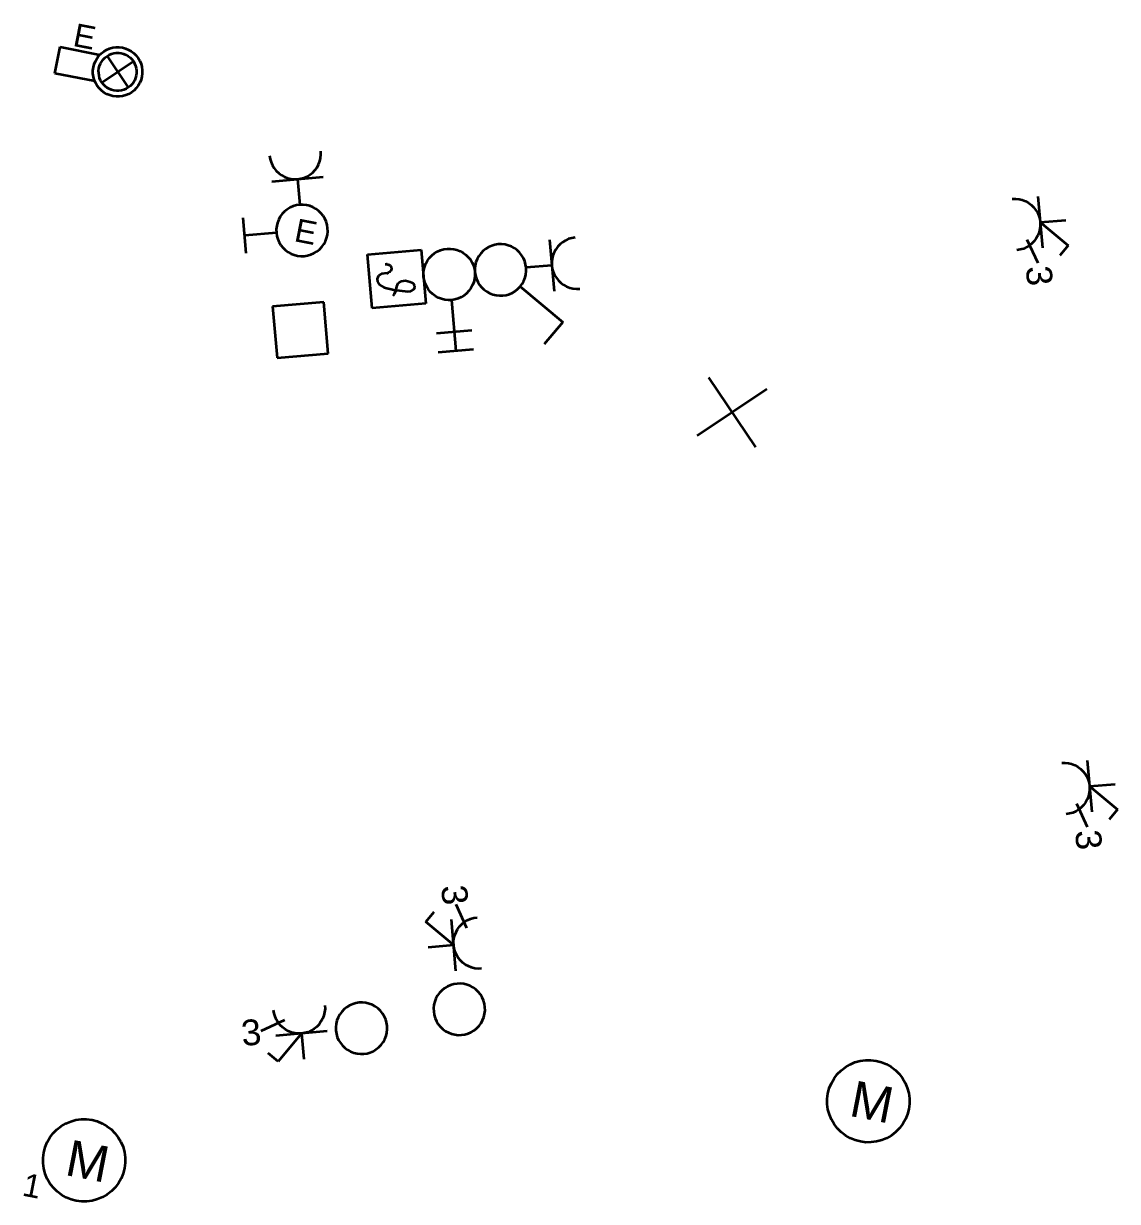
# Model space of a CAD drawing. Extents: x 800 to 1481, y 55 to 490.
# Drawn here: x 1209.44 to 1251.94, y 334.09 to 379.85 of the extents above; entities that cross this region are included whole.
import ezdxf

# ---------------------------------------------------------------- set-up
doc = ezdxf.new("R2010")
doc.units = 0
doc.layers.get('0').update_dxf_attribs({"lineweight": 18})
for name, color, linetype, lineweight, true_color in [('E_Licht', 7, 'Continuous', 35, 0x0080ff), ('E_Multimedia', 7, 'Continuous', 35, 0x00e500), ('E_RTH', 5, 'Continuous', 35, 0x0000ff)]:
    doc.layers.add(name, color=color, linetype=linetype, lineweight=lineweight, true_color=true_color)
doc.styles.get("Standard").update_dxf_attribs({"font": 'arial.ttf'})

# ---------------------------------------------------------------- blocks, each defined once
blk = doc.blocks.new('Motor allgemein-A0Q9B3BVAY', base_point=(1240.669, 336.381))
at = {"color": 0, "linetype": 'ByBlock', "lineweight": -2, "ltscale": 0.35}
for p, q in [((1241.059, 339.029), (1241.207, 339.177)), ((1241.207, 339.177), (1241.372, 339.305)), ((1241.372, 339.305), (1241.553, 339.411)), ((1241.553, 339.411), (1241.746, 339.491)), ((1241.746, 339.491), (1241.948, 339.546)), ((1241.948, 339.546), (1242.155, 339.574)), ((1242.155, 339.574), (1242.365, 339.575)), ((1242.365, 339.575), (1242.572, 339.549)), ((1242.572, 339.549), (1242.775, 339.495)), ((1242.775, 339.495), (1242.968, 339.416)), ((1242.968, 339.416), (1243.15, 339.312)), ((1243.15, 339.312), (1243.316, 339.185)), ((1243.316, 339.185), (1243.465, 339.038)), ((1240.828, 338.68), (1240.932, 338.862)), ((1240.932, 338.862), (1241.059, 339.029)), ((1243.465, 339.038), (1243.593, 338.872)), ((1243.593, 338.872), (1243.698, 338.692)), ((1240.669, 338.077), (1240.696, 338.284)), ((1240.696, 338.284), (1240.749, 338.487)), ((1240.749, 338.487), (1240.828, 338.68)), ((1243.698, 338.692), (1243.779, 338.499)), ((1243.779, 338.499), (1243.834, 338.297)), ((1243.834, 338.297), (1243.862, 338.089)), ((1240.67, 337.867), (1240.669, 338.077)), ((1240.698, 337.66), (1240.67, 337.867)), ((1243.863, 337.88), (1243.837, 337.672)), ((1243.862, 338.089), (1243.863, 337.88)), ((1240.753, 337.458), (1240.698, 337.66)), ((1240.834, 337.265), (1240.753, 337.458)), ((1243.783, 337.47), (1243.704, 337.276)), ((1243.837, 337.672), (1243.783, 337.47)), ((1240.939, 337.084), (1240.834, 337.265)), ((1241.067, 336.919), (1240.939, 337.084)), ((1241.216, 336.771), (1241.067, 336.919)), ((1243.473, 336.928), (1243.326, 336.78)), ((1243.6, 337.095), (1243.473, 336.928)), ((1243.704, 337.276), (1243.6, 337.095)), ((1241.382, 336.644), (1241.216, 336.771)), ((1241.564, 336.541), (1241.382, 336.644)), ((1241.758, 336.461), (1241.564, 336.541)), ((1241.96, 336.408), (1241.758, 336.461)), ((1242.168, 336.381), (1241.96, 336.408)), ((1242.584, 336.41), (1242.377, 336.382)), ((1242.786, 336.465), (1242.584, 336.41)), ((1242.979, 336.546), (1242.786, 336.465)), ((1243.16, 336.651), (1242.979, 336.546)), ((1243.326, 336.78), (1243.16, 336.651)), ((1242.377, 336.382), (1242.168, 336.381))]:
    blk.add_line(p, q, dxfattribs=at)
at = {"color": 0, "linetype": 'ByBlock', "lineweight": -2, "ltscale": 0.35, "insert": (1241.742, 338.794), "char_height": 1.4, "attachment_point": 1, "rotation": 348.9744}
blk.add_mtext('{\\fArial;M}', dxfattribs=at)
blk = doc.blocks.new('Storentaster_ UP-A0Q9B3CNAY', base_point=(1224.983, 367.083))
at = {"color": 0, "lineweight": -2}
for p, q in [((1225.139, 370.645), (1225.216, 370.75)), ((1225.216, 370.75), (1225.307, 370.845)), ((1225.307, 370.845), (1225.409, 370.926)), ((1225.409, 370.926), (1225.521, 370.994)), ((1225.521, 370.994), (1225.64, 371.047)), ((1225.64, 371.047), (1225.766, 371.084)), ((1225.766, 371.084), (1225.895, 371.104)), ((1225.895, 371.104), (1226.026, 371.106)), ((1226.026, 371.106), (1226.156, 371.092)), ((1226.156, 371.092), (1226.283, 371.061)), ((1226.283, 371.061), (1226.405, 371.014)), ((1226.405, 371.014), (1226.52, 370.951)), ((1226.52, 370.951), (1226.625, 370.873)), ((1226.625, 370.873), (1226.72, 370.783)), ((1226.72, 370.783), (1226.802, 370.681)), ((1224.983, 370.151), (1224.998, 370.281)), ((1224.998, 370.281), (1225.029, 370.408)), ((1225.029, 370.408), (1225.076, 370.53)), ((1225.076, 370.53), (1225.139, 370.645)), ((1226.802, 370.681), (1226.87, 370.569)), ((1226.87, 370.569), (1226.922, 370.449)), ((1226.922, 370.449), (1226.959, 370.324)), ((1226.959, 370.324), (1226.979, 370.194)), ((1224.986, 370.02), (1224.983, 370.151)), ((1225.006, 369.891), (1224.986, 370.02)), ((1225.043, 369.765), (1225.006, 369.891)), ((1226.967, 369.934), (1226.936, 369.807)), ((1226.982, 370.064), (1226.967, 369.934)), ((1226.979, 370.194), (1226.982, 370.064)), ((1225.095, 369.646), (1225.043, 369.765)), ((1225.163, 369.534), (1225.095, 369.646)), ((1225.245, 369.432), (1225.163, 369.534)), ((1225.34, 369.341), (1225.245, 369.432)), ((1226.658, 369.37), (1226.556, 369.288)), ((1226.749, 369.465), (1226.658, 369.37)), ((1226.826, 369.57), (1226.749, 369.465)), ((1226.889, 369.685), (1226.826, 369.57)), ((1226.936, 369.807), (1226.889, 369.685)), ((1225.445, 369.264), (1225.34, 369.341)), ((1225.56, 369.201), (1225.445, 369.264)), ((1225.682, 369.154), (1225.56, 369.201)), ((1225.809, 369.123), (1225.682, 369.154)), ((1225.939, 369.108), (1225.809, 369.123)), ((1226.07, 369.111), (1225.939, 369.108)), ((1226.199, 369.131), (1226.07, 369.111)), ((1226.07, 369.111), (1226.242, 367.143)), ((1226.325, 369.168), (1226.199, 369.131)), ((1226.444, 369.22), (1226.325, 369.168)), ((1226.556, 369.288), (1226.444, 369.22)), ((1225.49, 367.821), (1226.865, 367.941)), ((1225.554, 367.083), (1226.929, 367.203))]:
    blk.add_line(p, q, dxfattribs=at)
blk = doc.blocks.new('Deckenauslass-A0Q9B3D7AY', base_point=(1235.613, 363.4))
at = {"color": 0, "lineweight": -2}
for p, q in [((1236.054, 366.106), (1237.878, 363.4)), ((1235.613, 363.841), (1238.319, 365.665))]:
    blk.add_line(p, q, dxfattribs=at)
blk = doc.blocks.new('Steckdose T13_ UP_ 3-fach_ geschaltet-A0Q9B3DXAY', base_point=(1225.072, 343.045))
at = {"color": 0, "linetype": 'ByBlock', "lineweight": -2, "ltscale": 0.35}
for p, q in [((1226.668, 344.705), (1226.248, 345.617)), ((1225.072, 344.95), (1225.394, 345.334)), ((1226.809, 345.068), (1226.935, 345.104)), ((1226.935, 345.104), (1227.064, 345.124)), ((1226.155, 344.041), (1225.072, 344.95)), ((1226.242, 343.045), (1226.068, 345.037)), ((1226.245, 344.551), (1226.308, 344.665)), ((1226.308, 344.665), (1226.385, 344.771)), ((1226.385, 344.771), (1226.476, 344.865)), ((1226.476, 344.865), (1226.578, 344.947)), ((1226.578, 344.947), (1226.689, 345.015)), ((1226.689, 345.015), (1226.809, 345.068)), ((1226.152, 344.172), (1226.166, 344.302)), ((1226.166, 344.302), (1226.197, 344.429)), ((1226.197, 344.429), (1226.245, 344.551)), ((1226.155, 344.041), (1225.159, 343.954)), ((1226.155, 344.041), (1226.152, 344.172)), ((1226.175, 343.912), (1226.155, 344.041)), ((1226.211, 343.786), (1226.175, 343.912)), ((1226.264, 343.666), (1226.211, 343.786)), ((1226.332, 343.554), (1226.264, 343.666)), ((1226.414, 343.452), (1226.332, 343.554)), ((1226.508, 343.362), (1226.414, 343.452)), ((1226.614, 343.285), (1226.508, 343.362)), ((1226.729, 343.222), (1226.614, 343.285)), ((1226.85, 343.174), (1226.729, 343.222)), ((1226.978, 343.143), (1226.85, 343.174)), ((1227.108, 343.129), (1226.978, 343.143)), ((1227.238, 343.132), (1227.108, 343.129))]:
    blk.add_line(p, q, dxfattribs=at)
at = {"color": 0, "linetype": 'ByBlock', "lineweight": -2, "ltscale": 0.35, "insert": (1226.662, 346.428), "char_height": 1, "attachment_point": 1, "rotation": 275}
blk.add_mtext('{\\fArial;3}', dxfattribs=at)
blk = doc.blocks.new('Steckdose T13_ UP-A0Q9B3FVAY', base_point=(1228.971, 369.46))
at = {"color": 0, "linetype": 'ByBlock', "lineweight": -2, "ltscale": 0.35}
for p, q in [((1229.88, 371.452), (1230.054, 369.46)), ((1230.288, 371.28), (1230.197, 371.186)), ((1230.39, 371.362), (1230.288, 371.28)), ((1230.502, 371.43), (1230.39, 371.362)), ((1230.621, 371.483), (1230.502, 371.43)), ((1230.747, 371.519), (1230.621, 371.483)), ((1230.876, 371.539), (1230.747, 371.519)), ((1230.01, 370.844), (1229.979, 370.717)), ((1230.057, 370.966), (1230.01, 370.844)), ((1230.12, 371.08), (1230.057, 370.966)), ((1230.197, 371.186), (1230.12, 371.08)), ((1229.967, 370.456), (1228.971, 370.369)), ((1229.979, 370.717), (1229.964, 370.587)), ((1229.964, 370.587), (1229.967, 370.456)), ((1229.967, 370.456), (1229.987, 370.327)), ((1229.987, 370.327), (1230.024, 370.201)), ((1230.024, 370.201), (1230.076, 370.081)), ((1230.076, 370.081), (1230.144, 369.97)), ((1230.144, 369.97), (1230.226, 369.868)), ((1230.226, 369.868), (1230.321, 369.777)), ((1230.321, 369.777), (1230.426, 369.7)), ((1230.426, 369.7), (1230.541, 369.637)), ((1230.541, 369.637), (1230.663, 369.589)), ((1230.663, 369.589), (1230.79, 369.558)), ((1230.79, 369.558), (1230.92, 369.544)), ((1230.92, 369.544), (1231.051, 369.547))]:
    blk.add_line(p, q, dxfattribs=at)
blk = doc.blocks.new('Steckdose T13_ UP_ 3-fach_ geschaltet-A0Q9B3GBAY', base_point=(1249.777, 347.831))
at = {"color": 0, "linetype": 'ByBlock', "lineweight": -2, "ltscale": 0.35}
for p, q in [((1249.777, 351.127), (1249.908, 351.129)), ((1249.908, 351.129), (1250.038, 351.115)), ((1250.038, 351.115), (1250.165, 351.084)), ((1250.165, 351.084), (1250.287, 351.037)), ((1250.774, 351.214), (1250.948, 349.221)), ((1250.287, 351.037), (1250.402, 350.974)), ((1250.402, 350.974), (1250.507, 350.896)), ((1250.507, 350.896), (1250.602, 350.806)), ((1250.602, 350.806), (1250.684, 350.704)), ((1250.684, 350.704), (1250.751, 350.592)), ((1250.751, 350.592), (1250.804, 350.472)), ((1250.804, 350.472), (1250.841, 350.347)), ((1250.841, 350.347), (1250.861, 350.218)), ((1250.861, 350.218), (1251.857, 350.305)), ((1250.861, 350.218), (1250.864, 350.087)), ((1250.861, 350.218), (1251.944, 349.309)), ((1250.771, 349.708), (1250.708, 349.593)), ((1250.818, 349.83), (1250.771, 349.708)), ((1250.849, 349.957), (1250.818, 349.83)), ((1250.864, 350.087), (1250.849, 349.957)), ((1250.326, 349.243), (1250.206, 349.191)), ((1250.438, 349.311), (1250.326, 349.243)), ((1250.348, 349.553), (1250.767, 348.642)), ((1250.54, 349.393), (1250.438, 349.311)), ((1250.631, 349.488), (1250.54, 349.393)), ((1250.708, 349.593), (1250.631, 349.488)), ((1251.944, 349.309), (1251.622, 348.924)), ((1250.081, 349.154), (1249.952, 349.134)), ((1250.206, 349.191), (1250.081, 349.154))]:
    blk.add_line(p, q, dxfattribs=at)
at = {"color": 0, "linetype": 'ByBlock', "lineweight": -2, "ltscale": 0.35, "insert": (1251.293, 348.57), "char_height": 1, "attachment_point": 1, "rotation": 275}
blk.add_mtext('{\\fArial;3}', dxfattribs=at)
blk = doc.blocks.new('Temperaturmelder_ UP-A0Q9B3GLAY', base_point=(1222.803, 368.791))
at = {"color": 0, "linetype": 'ByBlock', "lineweight": -2, "ltscale": 0.35}
for p, q in [((1222.803, 370.883), (1224.895, 371.066)), ((1222.986, 368.791), (1222.803, 370.883)), ((1224.895, 371.066), (1225.078, 368.974)), ((1223.498, 370.507), (1223.54, 370.511)), ((1223.549, 370.511), (1223.54, 370.511)), ((1223.558, 370.511), (1223.549, 370.511)), ((1223.566, 370.509), (1223.558, 370.511)), ((1223.574, 370.506), (1223.566, 370.509)), ((1223.574, 370.506), (1223.665, 370.47)), ((1223.672, 370.467), (1223.665, 370.47)), ((1223.678, 370.463), (1223.672, 370.467)), ((1223.683, 370.458), (1223.678, 370.463)), ((1223.688, 370.453), (1223.683, 370.458)), ((1223.693, 370.447), (1223.688, 370.453)), ((1223.693, 370.447), (1223.738, 370.373)), ((1223.743, 370.323), (1223.711, 370.242)), ((1223.742, 370.366), (1223.738, 370.373)), ((1223.744, 370.359), (1223.742, 370.366)), ((1223.743, 370.323), (1223.745, 370.33)), ((1223.746, 370.352), (1223.744, 370.359)), ((1223.745, 370.33), (1223.746, 370.337)), ((1223.747, 370.345), (1223.746, 370.352)), ((1223.746, 370.337), (1223.747, 370.345)), ((1223.236, 370.063), (1223.187, 369.938)), ((1223.187, 369.938), (1223.197, 369.818)), ((1223.197, 369.818), (1223.267, 369.704)), ((1223.35, 370.133), (1223.236, 370.063)), ((1223.572, 370.152), (1223.35, 370.133)), ((1223.572, 370.152), (1223.58, 370.154)), ((1223.58, 370.154), (1223.589, 370.156)), ((1223.589, 370.156), (1223.597, 370.159)), ((1223.597, 370.159), (1223.604, 370.163)), ((1223.688, 370.214), (1223.604, 370.163)), ((1223.688, 370.214), (1223.694, 370.219)), ((1223.694, 370.219), (1223.699, 370.223)), ((1223.699, 370.223), (1223.704, 370.229)), ((1223.704, 370.229), (1223.707, 370.235)), ((1223.707, 370.235), (1223.711, 370.242)), ((1224.099, 369.837), (1223.985, 369.767)), ((1224.278, 369.853), (1224.099, 369.837)), ((1224.463, 369.809), (1224.278, 369.853)), ((1223.267, 369.704), (1223.457, 369.6)), ((1223.457, 369.6), (1223.826, 369.512)), ((1223.826, 369.512), (1224.375, 369.44)), ((1223.891, 369.458), (1223.842, 369.333)), ((1223.935, 369.642), (1223.891, 369.458)), ((1223.985, 369.767), (1223.935, 369.642)), ((1224.375, 369.44), (1224.494, 369.45)), ((1224.588, 369.759), (1224.463, 369.809)), ((1224.494, 369.45), (1224.608, 369.52)), ((1224.638, 369.677), (1224.588, 369.759)), ((1224.608, 369.52), (1224.644, 369.61)), ((1224.643, 369.668), (1224.638, 369.677)), ((1224.646, 369.659), (1224.643, 369.668)), ((1224.644, 369.61), (1224.647, 369.62)), ((1224.648, 369.649), (1224.646, 369.659)), ((1224.647, 369.62), (1224.649, 369.629)), ((1224.649, 369.639), (1224.648, 369.649)), ((1224.649, 369.629), (1224.649, 369.639)), ((1225.078, 368.974), (1222.986, 368.791)), ((1223.842, 369.333), (1223.787, 369.268))]:
    blk.add_line(p, q, dxfattribs=at)
blk = doc.blocks.new('Schalter_ Schema 0_ UP-A0Q9B3GRAY', base_point=(1226.976, 367.392))
at = {"color": 0, "linetype": 'ByBlock', "lineweight": -2, "ltscale": 0.35}
for p, q in [((1227.633, 371.221), (1227.513, 371.169)), ((1227.758, 371.258), (1227.633, 371.221)), ((1227.888, 371.278), (1227.758, 371.258)), ((1228.018, 371.281), (1227.888, 371.278)), ((1228.149, 371.266), (1228.018, 371.281)), ((1228.276, 371.235), (1228.149, 371.266)), ((1228.397, 371.188), (1228.276, 371.235)), ((1227.131, 370.819), (1227.069, 370.704)), ((1227.209, 370.924), (1227.131, 370.819)), ((1227.299, 371.019), (1227.209, 370.924)), ((1227.401, 371.101), (1227.299, 371.019)), ((1227.513, 371.169), (1227.401, 371.101)), ((1228.512, 371.125), (1228.397, 371.188)), ((1228.618, 371.048), (1228.512, 371.125)), ((1228.712, 370.957), (1228.618, 371.048)), ((1228.794, 370.855), (1228.712, 370.957)), ((1228.862, 370.743), (1228.794, 370.855)), ((1228.915, 370.624), (1228.862, 370.743)), ((1226.99, 370.455), (1226.976, 370.325)), ((1226.976, 370.325), (1226.979, 370.194)), ((1227.021, 370.582), (1226.99, 370.455)), ((1227.069, 370.704), (1227.021, 370.582)), ((1228.951, 370.498), (1228.915, 370.624)), ((1228.971, 370.369), (1228.951, 370.498)), ((1228.974, 370.238), (1228.971, 370.369)), ((1226.979, 370.194), (1226.999, 370.065)), ((1226.999, 370.065), (1227.035, 369.94)), ((1227.035, 369.94), (1227.088, 369.82)), ((1227.088, 369.82), (1227.156, 369.708)), ((1228.818, 369.744), (1228.881, 369.859)), ((1228.881, 369.859), (1228.929, 369.981)), ((1228.929, 369.981), (1228.96, 370.108)), ((1228.96, 370.108), (1228.974, 370.238)), ((1227.156, 369.708), (1227.238, 369.606)), ((1227.238, 369.606), (1227.332, 369.516)), ((1227.332, 369.516), (1227.438, 369.438)), ((1227.438, 369.438), (1227.552, 369.375)), ((1227.552, 369.375), (1227.674, 369.328)), ((1228.317, 369.342), (1228.437, 369.395)), ((1228.437, 369.395), (1228.548, 369.462)), ((1228.548, 369.462), (1228.65, 369.544)), ((1228.65, 369.544), (1228.741, 369.639)), ((1228.741, 369.639), (1228.818, 369.744)), ((1228.741, 369.639), (1230.389, 368.256)), ((1227.674, 369.328), (1227.801, 369.297)), ((1227.801, 369.297), (1227.931, 369.283)), ((1227.931, 369.283), (1228.062, 369.285)), ((1228.062, 369.285), (1228.191, 369.305)), ((1228.191, 369.305), (1228.317, 369.342)), ((1230.389, 368.256), (1229.664, 367.392))]:
    blk.add_line(p, q, dxfattribs=at)
blk = doc.blocks.new('LED-Deckenleuchte mit Trafotunnel-A0Q9B3JPAY', base_point=(1210.662, 377.018))
at = {"color": 0, "linetype": 'ByBlock', "lineweight": -2, "ltscale": 0.35}
for p, q in [((1210.662, 377.919), (1210.862, 378.944)), ((1210.862, 378.944), (1212.407, 378.643)), ((1212.297, 378.507), (1212.373, 378.607)), ((1212.373, 378.607), (1212.462, 378.696)), ((1212.462, 378.696), (1212.561, 378.773)), ((1212.54, 378.461), (1212.608, 378.53)), ((1212.561, 378.773), (1212.67, 378.836)), ((1212.608, 378.53), (1212.685, 378.589)), ((1212.67, 378.836), (1212.785, 378.885)), ((1212.685, 378.589), (1212.768, 378.638)), ((1212.685, 378.589), (1213.51, 377.364)), ((1212.768, 378.638), (1212.857, 378.675)), ((1212.785, 378.885), (1212.907, 378.918)), ((1212.857, 378.675), (1212.951, 378.7)), ((1212.907, 378.918), (1213.031, 378.934)), ((1212.951, 378.7), (1213.046, 378.713)), ((1213.031, 378.934), (1213.157, 378.935)), ((1213.046, 378.713), (1213.143, 378.714)), ((1213.143, 378.714), (1213.239, 378.701)), ((1213.157, 378.935), (1213.281, 378.919)), ((1213.239, 378.701), (1213.332, 378.677)), ((1213.281, 378.919), (1213.403, 378.887)), ((1213.332, 378.677), (1213.422, 378.64)), ((1213.403, 378.887), (1213.519, 378.839)), ((1213.422, 378.64), (1213.506, 378.592)), ((1213.506, 378.592), (1213.582, 378.534)), ((1213.519, 378.839), (1213.628, 378.777)), ((1213.582, 378.534), (1213.651, 378.466)), ((1213.628, 378.777), (1213.728, 378.701)), ((1213.728, 378.701), (1213.817, 378.612)), ((1213.817, 378.612), (1213.894, 378.513)), ((1213.894, 378.513), (1213.957, 378.405)), ((1212.139, 378.036), (1212.155, 378.16)), ((1212.155, 378.16), (1212.187, 378.282)), ((1212.187, 378.282), (1212.235, 378.398)), ((1212.235, 378.398), (1212.297, 378.507)), ((1212.36, 378.022), (1212.373, 378.118)), ((1212.373, 378.118), (1212.397, 378.211)), ((1212.397, 378.211), (1212.434, 378.301)), ((1212.434, 378.301), (1212.482, 378.384)), ((1212.482, 378.384), (1212.54, 378.461)), ((1212.485, 377.564), (1213.71, 378.389)), ((1213.651, 378.466), (1213.71, 378.389)), ((1213.71, 378.389), (1213.759, 378.306)), ((1213.759, 378.306), (1213.796, 378.217)), ((1213.796, 378.217), (1213.821, 378.123)), ((1213.821, 378.123), (1213.834, 378.028)), ((1213.957, 378.405), (1214.006, 378.289)), ((1214.006, 378.289), (1214.039, 378.168)), ((1214.039, 378.168), (1214.056, 378.043)), ((1212.207, 377.618), (1210.662, 377.919)), ((1212.14, 377.91), (1212.139, 378.036)), ((1212.157, 377.785), (1212.14, 377.91)), ((1212.19, 377.664), (1212.157, 377.785)), ((1212.238, 377.548), (1212.19, 377.664)), ((1212.361, 377.925), (1212.36, 378.022)), ((1212.374, 377.83), (1212.361, 377.925)), ((1212.399, 377.736), (1212.374, 377.83)), ((1212.437, 377.647), (1212.399, 377.736)), ((1212.485, 377.564), (1212.437, 377.647)), ((1213.761, 377.652), (1213.713, 377.569)), ((1213.798, 377.742), (1213.761, 377.652)), ((1213.823, 377.835), (1213.798, 377.742)), ((1213.835, 377.931), (1213.823, 377.835)), ((1213.834, 378.028), (1213.835, 377.931)), ((1214.008, 377.671), (1213.96, 377.555)), ((1214.04, 377.793), (1214.008, 377.671)), ((1214.056, 377.917), (1214.04, 377.793)), ((1214.056, 378.043), (1214.056, 377.917)), ((1212.301, 377.44), (1212.238, 377.548)), ((1212.378, 377.341), (1212.301, 377.44)), ((1212.467, 377.252), (1212.378, 377.341)), ((1212.567, 377.176), (1212.467, 377.252)), ((1212.544, 377.487), (1212.485, 377.564)), ((1212.613, 377.419), (1212.544, 377.487)), ((1212.676, 377.114), (1212.567, 377.176)), ((1212.69, 377.361), (1212.613, 377.419)), ((1212.774, 377.313), (1212.69, 377.361)), ((1212.863, 377.276), (1212.774, 377.313)), ((1212.956, 377.252), (1212.863, 377.276)), ((1213.052, 377.239), (1212.956, 377.252)), ((1213.149, 377.24), (1213.052, 377.239)), ((1213.245, 377.253), (1213.149, 377.24)), ((1213.338, 377.278), (1213.245, 377.253)), ((1213.427, 377.315), (1213.338, 377.278)), ((1213.51, 377.364), (1213.427, 377.315)), ((1213.587, 377.423), (1213.51, 377.364)), ((1213.634, 377.18), (1213.526, 377.117)), ((1213.655, 377.492), (1213.587, 377.423)), ((1213.734, 377.257), (1213.634, 377.18)), ((1213.713, 377.569), (1213.655, 377.492)), ((1213.822, 377.346), (1213.734, 377.257)), ((1213.898, 377.446), (1213.822, 377.346)), ((1213.96, 377.555), (1213.898, 377.446)), ((1212.793, 377.066), (1212.676, 377.114)), ((1212.914, 377.034), (1212.793, 377.066)), ((1213.039, 377.018), (1212.914, 377.034)), ((1213.164, 377.019), (1213.039, 377.018)), ((1213.289, 377.035), (1213.164, 377.019)), ((1213.41, 377.068), (1213.289, 377.035)), ((1213.526, 377.117), (1213.41, 377.068))]:
    blk.add_line(p, q, dxfattribs=at)
blk = doc.blocks.new('Bauteilbeschriftung-A0Q9B3JRAY', base_point=(1211.319, 378.863))
at = {"color": 0, "linetype": 'ByBlock', "lineweight": -2, "ltscale": 0.35, "insert": (1211.492, 379.874), "char_height": 0.9, "attachment_point": 1, "rotation": 348.9744}
blk.add_mtext('{\\fArial;E}', dxfattribs=at)
blk = doc.blocks.new('Taster_ UP-A0Q9B3JTAY', base_point=(1217.975, 370.816))
at = {"color": 0, "lineweight": -2}
for p, q in [((1219.688, 372.634), (1219.586, 372.553)), ((1219.8, 372.702), (1219.688, 372.634)), ((1219.92, 372.755), (1219.8, 372.702)), ((1220.045, 372.792), (1219.92, 372.755)), ((1220.175, 372.811), (1220.045, 372.792)), ((1220.305, 372.814), (1220.175, 372.811)), ((1220.436, 372.8), (1220.305, 372.814)), ((1220.563, 372.769), (1220.436, 372.8)), ((1220.684, 372.722), (1220.563, 372.769)), ((1220.799, 372.659), (1220.684, 372.722)), ((1220.905, 372.581), (1220.799, 372.659)), ((1220.999, 372.491), (1220.905, 372.581)), ((1218.096, 370.933), (1217.975, 372.308)), ((1219.308, 372.116), (1219.277, 371.989)), ((1219.356, 372.238), (1219.308, 372.116)), ((1219.418, 372.353), (1219.356, 372.238)), ((1219.496, 372.458), (1219.418, 372.353)), ((1219.586, 372.553), (1219.496, 372.458)), ((1221.081, 372.389), (1220.999, 372.491)), ((1221.149, 372.277), (1221.081, 372.389)), ((1221.202, 372.157), (1221.149, 372.277)), ((1221.238, 372.032), (1221.202, 372.157)), ((1219.266, 371.728), (1218.035, 371.62)), ((1219.277, 371.989), (1219.263, 371.859)), ((1219.263, 371.859), (1219.266, 371.728)), ((1219.266, 371.728), (1219.286, 371.599)), ((1221.258, 371.902), (1221.238, 372.032)), ((1221.247, 371.642), (1221.261, 371.772)), ((1221.261, 371.772), (1221.258, 371.902)), ((1219.286, 371.599), (1219.322, 371.473)), ((1219.322, 371.473), (1219.375, 371.353)), ((1219.375, 371.353), (1219.443, 371.242)), ((1219.443, 371.242), (1219.525, 371.14)), ((1221.028, 371.172), (1221.105, 371.278)), ((1221.105, 371.278), (1221.168, 371.393)), ((1221.168, 371.393), (1221.216, 371.515)), ((1221.216, 371.515), (1221.247, 371.642)), ((1219.525, 371.14), (1219.619, 371.049)), ((1219.619, 371.049), (1219.725, 370.972)), ((1219.725, 370.972), (1219.839, 370.909)), ((1219.839, 370.909), (1219.961, 370.862)), ((1219.961, 370.862), (1220.088, 370.83)), ((1220.088, 370.83), (1220.218, 370.816)), ((1220.218, 370.816), (1220.349, 370.819)), ((1220.349, 370.819), (1220.478, 370.839)), ((1220.478, 370.839), (1220.604, 370.876)), ((1220.604, 370.876), (1220.724, 370.928)), ((1220.724, 370.928), (1220.835, 370.996)), ((1220.835, 370.996), (1220.937, 371.078)), ((1220.937, 371.078), (1221.028, 371.172))]:
    blk.add_line(p, q, dxfattribs=at)
blk = doc.blocks.new('Bauteilbeschriftung-A0Q9B3JVAY', base_point=(1219.917, 371.276))
at = {"color": 0, "linetype": 'ByBlock', "lineweight": -2, "ltscale": 0.35, "insert": (1220.089, 372.287), "char_height": 0.9, "attachment_point": 1, "rotation": 348.9744}
blk.add_mtext('{\\fArial;E}', dxfattribs=at)
blk = doc.blocks.new('Steckdose T13_ UP_ 3-fach_ geschaltet-A0Q9B3JXAY', base_point=(1247.86, 369.747))
at = {"color": 0, "linetype": 'ByBlock', "lineweight": -2, "ltscale": 0.35}
for p, q in [((1247.86, 373.043), (1247.991, 373.046)), ((1247.991, 373.046), (1248.121, 373.032)), ((1248.121, 373.032), (1248.248, 373)), ((1248.856, 373.13), (1249.03, 371.138)), ((1248.248, 373), (1248.37, 372.953)), ((1248.37, 372.953), (1248.484, 372.89)), ((1248.484, 372.89), (1248.59, 372.813)), ((1248.59, 372.813), (1248.684, 372.722)), ((1248.684, 372.722), (1248.766, 372.62)), ((1248.766, 372.62), (1248.834, 372.508)), ((1248.834, 372.508), (1248.887, 372.389)), ((1248.887, 372.389), (1248.923, 372.263)), ((1248.923, 372.263), (1248.943, 372.134)), ((1248.943, 372.134), (1249.939, 372.221)), ((1248.943, 372.134), (1248.946, 372.003)), ((1248.943, 372.134), (1250.027, 371.225)), ((1248.901, 371.746), (1248.853, 371.624)), ((1248.932, 371.873), (1248.901, 371.746)), ((1248.946, 372.003), (1248.932, 371.873)), ((1248.521, 371.228), (1248.409, 371.16)), ((1248.43, 371.469), (1248.85, 370.558)), ((1248.623, 371.309), (1248.521, 371.228)), ((1248.713, 371.404), (1248.623, 371.309)), ((1248.79, 371.509), (1248.713, 371.404)), ((1248.853, 371.624), (1248.79, 371.509)), ((1250.027, 371.225), (1249.704, 370.841)), ((1248.163, 371.07), (1248.034, 371.051)), ((1248.289, 371.107), (1248.163, 371.07)), ((1248.409, 371.16), (1248.289, 371.107))]:
    blk.add_line(p, q, dxfattribs=at)
at = {"color": 0, "linetype": 'ByBlock', "lineweight": -2, "ltscale": 0.35, "insert": (1249.376, 370.487), "char_height": 1, "attachment_point": 1, "rotation": 275}
blk.add_mtext('{\\fArial;3}', dxfattribs=at)
blk = doc.blocks.new('Motor allgemein-A0Q9B3KBAY', base_point=(1210.199, 334.085))
at = {"color": 0, "linetype": 'ByBlock', "lineweight": -2, "ltscale": 0.35}
for p, q in [((1210.589, 336.732), (1210.736, 336.881)), ((1210.736, 336.881), (1210.902, 337.009)), ((1210.902, 337.009), (1211.082, 337.114)), ((1211.082, 337.114), (1211.275, 337.195)), ((1211.275, 337.195), (1211.477, 337.25)), ((1211.477, 337.25), (1211.685, 337.278)), ((1211.685, 337.278), (1211.894, 337.279)), ((1211.894, 337.279), (1212.102, 337.253)), ((1212.102, 337.253), (1212.304, 337.199)), ((1212.304, 337.199), (1212.498, 337.12)), ((1212.498, 337.12), (1212.679, 337.016)), ((1212.679, 337.016), (1212.846, 336.889)), ((1212.846, 336.889), (1212.995, 336.742)), ((1210.358, 336.384), (1210.462, 336.566)), ((1210.462, 336.566), (1210.589, 336.732)), ((1212.995, 336.742), (1213.123, 336.576)), ((1213.123, 336.576), (1213.228, 336.395)), ((1210.199, 335.78), (1210.225, 335.988)), ((1210.225, 335.988), (1210.279, 336.19)), ((1210.279, 336.19), (1210.358, 336.384)), ((1213.228, 336.395), (1213.309, 336.202)), ((1213.309, 336.202), (1213.364, 336)), ((1213.364, 336), (1213.392, 335.793)), ((1210.2, 335.571), (1210.199, 335.78)), ((1210.228, 335.364), (1210.2, 335.571)), ((1213.393, 335.584), (1213.366, 335.376)), ((1213.392, 335.793), (1213.393, 335.584)), ((1210.283, 335.162), (1210.228, 335.364)), ((1210.363, 334.969), (1210.283, 335.162)), ((1213.313, 335.174), (1213.233, 334.98)), ((1213.366, 335.376), (1213.313, 335.174)), ((1210.469, 334.788), (1210.363, 334.969)), ((1210.597, 334.622), (1210.469, 334.788)), ((1210.745, 334.475), (1210.597, 334.622)), ((1213.003, 334.632), (1212.855, 334.483)), ((1213.13, 334.798), (1213.003, 334.632)), ((1213.233, 334.98), (1213.13, 334.798)), ((1210.912, 334.348), (1210.745, 334.475)), ((1211.094, 334.244), (1210.912, 334.348)), ((1211.287, 334.165), (1211.094, 334.244)), ((1211.49, 334.112), (1211.287, 334.165)), ((1212.316, 334.169), (1212.114, 334.114)), ((1212.509, 334.25), (1212.316, 334.169)), ((1212.69, 334.355), (1212.509, 334.25)), ((1212.855, 334.483), (1212.69, 334.355)), ((1211.697, 334.085), (1211.49, 334.112)), ((1211.907, 334.086), (1211.697, 334.085)), ((1212.114, 334.114), (1211.907, 334.086))]:
    blk.add_line(p, q, dxfattribs=at)
at = {"color": 0, "linetype": 'ByBlock', "lineweight": -2, "ltscale": 0.35, "insert": (1211.272, 336.497), "char_height": 1.4, "attachment_point": 1, "rotation": 348.9744}
blk.add_mtext('{\\fArial;M}', dxfattribs=at)
blk = doc.blocks.new('Bauteilbeschriftung-A0Q9B3KDAY', base_point=(1209.349, 334.256))
at = {"color": 0, "linetype": 'ByBlock', "lineweight": -2, "ltscale": 0.35, "insert": (1209.521, 335.203), "char_height": 0.9, "attachment_point": 1, "rotation": 348.9744}
blk.add_mtext('{\\fArial;1}', dxfattribs=at)
blk = doc.blocks.new('Abzweigdose quadratisch (multi) UP-A0Q9B3L5AY', base_point=(1219.116, 366.862))
at = {"color": 0, "lineweight": -2}
for p, q in [((1221.108, 369.028), (1219.116, 368.854)), ((1221.282, 367.036), (1221.108, 369.028)), ((1219.116, 368.854), (1219.29, 366.862)), ((1219.29, 366.862), (1221.282, 367.036))]:
    blk.add_line(p, q, dxfattribs=at)
blk = doc.blocks.new('Steckdose T13_ UP_ 3-fach_ geschaltet-A0Q9B3MDAY', base_point=(1217.856, 339.529))
at = {"color": 0, "linetype": 'ByBlock', "lineweight": -2, "ltscale": 0.35}
for p, q in [((1219.18, 341.392), (1219.16, 341.522)), ((1221.155, 341.565), (1221.141, 341.435)), ((1221.152, 341.696), (1221.155, 341.565)), ((1219.579, 341.126), (1218.667, 340.706)), ((1219.216, 341.267), (1219.18, 341.392)), ((1219.269, 341.147), (1219.216, 341.267)), ((1219.337, 341.035), (1219.269, 341.147)), ((1219.419, 340.933), (1219.337, 341.035)), ((1220.999, 341.071), (1220.922, 340.966)), ((1221.062, 341.186), (1220.999, 341.071)), ((1221.11, 341.308), (1221.062, 341.186)), ((1221.141, 341.435), (1221.11, 341.308)), ((1221.239, 340.7), (1219.247, 340.525)), ((1220.243, 340.613), (1219.334, 339.529)), ((1219.513, 340.843), (1219.419, 340.933)), ((1219.619, 340.765), (1219.513, 340.843)), ((1219.733, 340.702), (1219.619, 340.765)), ((1219.855, 340.655), (1219.733, 340.702)), ((1219.982, 340.624), (1219.855, 340.655)), ((1220.112, 340.61), (1219.982, 340.624)), ((1220.243, 340.613), (1220.112, 340.61)), ((1220.372, 340.632), (1220.243, 340.613)), ((1220.243, 340.613), (1220.33, 339.616)), ((1220.498, 340.669), (1220.372, 340.632)), ((1220.618, 340.722), (1220.498, 340.669)), ((1220.73, 340.79), (1220.618, 340.722)), ((1220.832, 340.871), (1220.73, 340.79)), ((1220.922, 340.966), (1220.832, 340.871)), ((1219.334, 339.529), (1218.95, 339.852))]:
    blk.add_line(p, q, dxfattribs=at)
at = {"color": 0, "linetype": 'ByBlock', "lineweight": -2, "ltscale": 0.35, "insert": (1217.856, 341.119), "char_height": 1, "attachment_point": 1, "rotation": 5}
blk.add_mtext('{\\fArial;3}', dxfattribs=at)
blk = doc.blocks.new('Steckdose T13_ UP-A0Q9B3UPAY', base_point=(1219.004, 372.811))
at = {"color": 0, "linetype": 'ByBlock', "lineweight": -2, "ltscale": 0.35}
for p, q in [((1220.999, 374.76), (1220.997, 374.891)), ((1219.004, 374.717), (1219.024, 374.587)), ((1219.024, 374.587), (1219.061, 374.462)), ((1219.061, 374.462), (1219.113, 374.342)), ((1220.907, 374.381), (1220.954, 374.503)), ((1220.954, 374.503), (1220.985, 374.63)), ((1220.985, 374.63), (1220.999, 374.76)), ((1219.113, 374.342), (1219.181, 374.23)), ((1219.181, 374.23), (1219.263, 374.128)), ((1219.263, 374.128), (1219.358, 374.038)), ((1219.358, 374.038), (1219.463, 373.96)), ((1219.463, 373.96), (1219.578, 373.898)), ((1220.462, 373.917), (1220.574, 373.985)), ((1220.574, 373.985), (1220.676, 374.067)), ((1220.676, 374.067), (1220.766, 374.161)), ((1220.766, 374.161), (1220.844, 374.267)), ((1220.844, 374.267), (1220.907, 374.381)), ((1219.091, 373.72), (1221.084, 373.895)), ((1219.578, 373.898), (1219.7, 373.85)), ((1219.7, 373.85), (1219.827, 373.819)), ((1219.827, 373.819), (1219.957, 373.805)), ((1219.957, 373.805), (1220.088, 373.808)), ((1220.088, 373.808), (1220.217, 373.828)), ((1220.088, 373.808), (1220.175, 372.811)), ((1220.217, 373.828), (1220.342, 373.864)), ((1220.342, 373.864), (1220.462, 373.917))]:
    blk.add_line(p, q, dxfattribs=at)
blk = doc.blocks.new('Einlasskasten UP-A0Q9B3XRAY', base_point=(1225.374, 340.551))
at = {"color": 0, "lineweight": -2}
for p, q in [((1225.799, 342.369), (1225.697, 342.288)), ((1225.911, 342.437), (1225.799, 342.369)), ((1226.031, 342.49), (1225.911, 342.437)), ((1226.156, 342.527), (1226.031, 342.49)), ((1226.286, 342.547), (1226.156, 342.527)), ((1226.416, 342.549), (1226.286, 342.547)), ((1226.547, 342.535), (1226.416, 342.549)), ((1226.674, 342.504), (1226.547, 342.535)), ((1226.795, 342.457), (1226.674, 342.504)), ((1226.91, 342.394), (1226.795, 342.457)), ((1227.016, 342.316), (1226.91, 342.394)), ((1225.467, 341.973), (1225.419, 341.851)), ((1225.529, 342.088), (1225.467, 341.973)), ((1225.607, 342.193), (1225.529, 342.088)), ((1225.697, 342.288), (1225.607, 342.193)), ((1227.11, 342.226), (1227.016, 342.316)), ((1227.192, 342.124), (1227.11, 342.226)), ((1227.26, 342.012), (1227.192, 342.124)), ((1227.313, 341.892), (1227.26, 342.012)), ((1225.388, 341.724), (1225.374, 341.594)), ((1225.374, 341.594), (1225.377, 341.463)), ((1225.377, 341.463), (1225.397, 341.334)), ((1225.419, 341.851), (1225.388, 341.724)), ((1227.349, 341.767), (1227.313, 341.892)), ((1227.369, 341.637), (1227.349, 341.767)), ((1227.358, 341.377), (1227.372, 341.507)), ((1227.372, 341.507), (1227.369, 341.637)), ((1225.397, 341.334), (1225.433, 341.208)), ((1225.433, 341.208), (1225.486, 341.089)), ((1225.486, 341.089), (1225.554, 340.977)), ((1227.139, 340.908), (1227.216, 341.013)), ((1227.216, 341.013), (1227.279, 341.128)), ((1227.279, 341.128), (1227.327, 341.25)), ((1227.327, 341.25), (1227.358, 341.377)), ((1225.554, 340.977), (1225.636, 340.875)), ((1225.636, 340.875), (1225.73, 340.784)), ((1225.73, 340.784), (1225.836, 340.707)), ((1225.836, 340.707), (1225.95, 340.644)), ((1225.95, 340.644), (1226.072, 340.597)), ((1226.072, 340.597), (1226.199, 340.566)), ((1226.199, 340.566), (1226.329, 340.551)), ((1226.329, 340.551), (1226.46, 340.554)), ((1226.46, 340.554), (1226.589, 340.574)), ((1226.589, 340.574), (1226.715, 340.611)), ((1226.715, 340.611), (1226.835, 340.663)), ((1226.835, 340.663), (1226.946, 340.731)), ((1226.946, 340.731), (1227.048, 340.813)), ((1227.048, 340.813), (1227.139, 340.908))]:
    blk.add_line(p, q, dxfattribs=at)
blk = doc.blocks.new('Einlasskasten UP-A0Q9B3XTAY', base_point=(1221.573, 339.817))
at = {"color": 0, "lineweight": -2}
for p, q in [((1221.806, 341.459), (1221.729, 341.354)), ((1221.897, 341.554), (1221.806, 341.459)), ((1221.999, 341.635), (1221.897, 341.554)), ((1222.111, 341.703), (1221.999, 341.635)), ((1222.23, 341.756), (1222.111, 341.703)), ((1222.356, 341.793), (1222.23, 341.756)), ((1222.485, 341.813), (1222.356, 341.793)), ((1222.616, 341.815), (1222.485, 341.813)), ((1222.746, 341.801), (1222.616, 341.815)), ((1222.873, 341.77), (1222.746, 341.801)), ((1222.995, 341.723), (1222.873, 341.77)), ((1223.11, 341.66), (1222.995, 341.723)), ((1223.215, 341.582), (1223.11, 341.66)), ((1223.31, 341.492), (1223.215, 341.582)), ((1223.392, 341.39), (1223.31, 341.492)), ((1221.588, 340.99), (1221.573, 340.86)), ((1221.619, 341.117), (1221.588, 340.99)), ((1221.666, 341.239), (1221.619, 341.117)), ((1221.729, 341.354), (1221.666, 341.239)), ((1223.459, 341.278), (1223.392, 341.39)), ((1223.512, 341.158), (1223.459, 341.278)), ((1223.549, 341.033), (1223.512, 341.158)), ((1223.569, 340.903), (1223.549, 341.033)), ((1221.573, 340.86), (1221.576, 340.729)), ((1221.576, 340.729), (1221.596, 340.6)), ((1221.596, 340.6), (1221.633, 340.474)), ((1223.526, 340.516), (1223.557, 340.643)), ((1223.557, 340.643), (1223.571, 340.773)), ((1223.571, 340.773), (1223.569, 340.903)), ((1221.633, 340.474), (1221.685, 340.355)), ((1221.685, 340.355), (1221.753, 340.243)), ((1221.753, 340.243), (1221.835, 340.141)), ((1221.835, 340.141), (1221.93, 340.05)), ((1223.146, 339.997), (1223.248, 340.079)), ((1223.248, 340.079), (1223.338, 340.174)), ((1223.338, 340.174), (1223.416, 340.279)), ((1223.416, 340.279), (1223.479, 340.394)), ((1223.479, 340.394), (1223.526, 340.516)), ((1221.93, 340.05), (1222.035, 339.973)), ((1222.035, 339.973), (1222.15, 339.91)), ((1222.15, 339.91), (1222.272, 339.863)), ((1222.272, 339.863), (1222.399, 339.832)), ((1222.399, 339.832), (1222.529, 339.817)), ((1222.529, 339.817), (1222.66, 339.82)), ((1222.66, 339.82), (1222.789, 339.84)), ((1222.789, 339.84), (1222.914, 339.877)), ((1222.914, 339.877), (1223.034, 339.929)), ((1223.034, 339.929), (1223.146, 339.997))]:
    blk.add_line(p, q, dxfattribs=at)

msp = doc.modelspace()

# ---------------------------------------------------------------- block references
at = {"layer": 'E_Licht', "ltscale": 0.35}
for name, p in [('Bauteilbeschriftung-A0Q9B3JRAY', (1211.319, 378.863)), ('LED-Deckenleuchte mit Trafotunnel-A0Q9B3JPAY', (1210.662, 377.018)), ('Steckdose T13_ UP-A0Q9B3UPAY', (1219.004, 372.811)), ('Steckdose T13_ UP_ 3-fach_ geschaltet-A0Q9B3JXAY', (1247.86, 369.747)), ('Bauteilbeschriftung-A0Q9B3JVAY', (1219.917, 371.276)), ('Schalter_ Schema 0_ UP-A0Q9B3GRAY', (1226.976, 367.392)), ('Steckdose T13_ UP-A0Q9B3FVAY', (1228.971, 369.46)), ('Steckdose T13_ UP_ 3-fach_ geschaltet-A0Q9B3GBAY', (1249.777, 347.831)), ('Steckdose T13_ UP_ 3-fach_ geschaltet-A0Q9B3DXAY', (1225.072, 343.045)), ('Steckdose T13_ UP_ 3-fach_ geschaltet-A0Q9B3MDAY', (1217.856, 339.529)), ('Motor allgemein-A0Q9B3BVAY', (1240.669, 336.381)), ('Motor allgemein-A0Q9B3KBAY', (1210.199, 334.085)), ('Bauteilbeschriftung-A0Q9B3KDAY', (1209.349, 334.256))]:
    msp.add_blockref(name, p, dxfattribs=at)
at = {"layer": 'E_Licht', "linetype": 'Continuous', "ltscale": 0.35}
for name, p in [('Taster_ UP-A0Q9B3JTAY', (1217.975, 370.816)), ('Storentaster_ UP-A0Q9B3CNAY', (1224.983, 367.083)), ('Abzweigdose quadratisch (multi) UP-A0Q9B3L5AY', (1219.116, 366.862)), ('Deckenauslass-A0Q9B3D7AY', (1235.613, 363.4))]:
    msp.add_blockref(name, p, dxfattribs=at)
at = {"layer": 'E_Multimedia', "linetype": 'Continuous', "ltscale": 0.35}
for name, p in [('Einlasskasten UP-A0Q9B3XRAY', (1225.374, 340.551)), ('Einlasskasten UP-A0Q9B3XTAY', (1221.573, 339.817))]:
    msp.add_blockref(name, p, dxfattribs=at)
at = {"layer": 'E_RTH', "ltscale": 0.35}
msp.add_blockref('Temperaturmelder_ UP-A0Q9B3GLAY', (1222.803, 368.791), dxfattribs=at)

doc.saveas('drawing.dxf')
